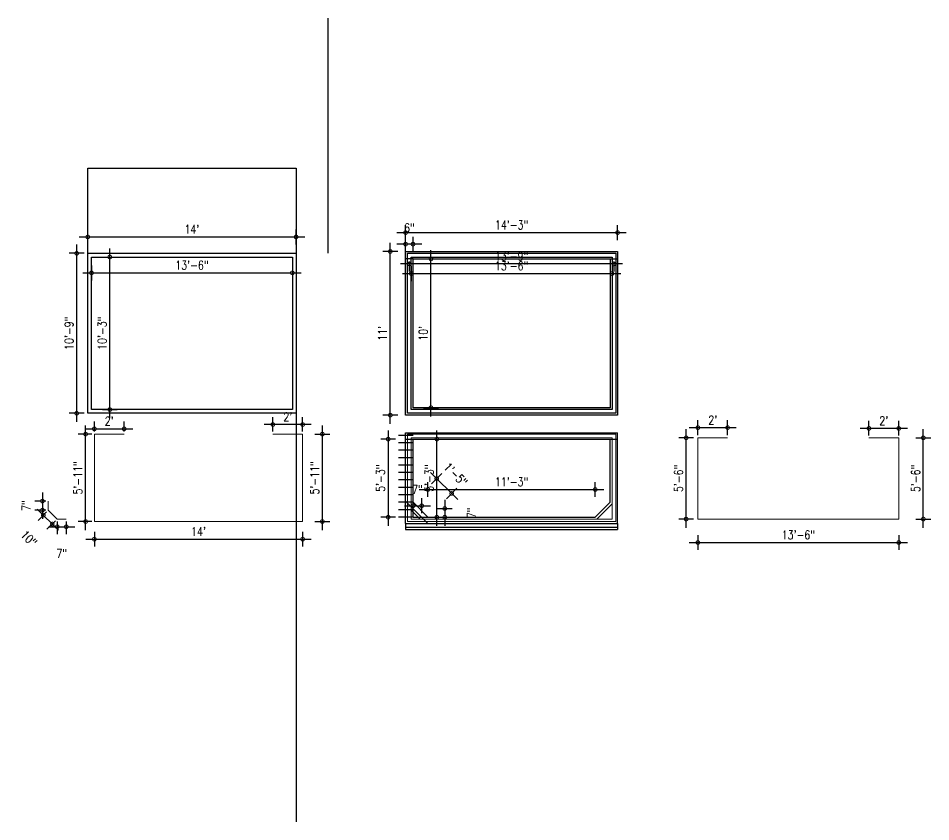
# Model space of a CAD drawing. Header units: inches. Extents: x -5000150 to -4989519, y -3262115 to -3259800.
# Drawn here: x -4993593 to -4992857, y -3262115 to -3261468 of the extents above; entities that cross this region are included whole.
import ezdxf

# ---------------------------------------------------------------- set-up
doc = ezdxf.new("R2010")
doc.units = ezdxf.units.IN
doc.header["$LTSCALE"] = 2
doc.header["$MEASUREMENT"] = 0
doc.header["$PDMODE"] = 34
doc.layers.get('0').update_dxf_attribs({"linetype": 'CONTINUOUS'})
doc.layers.get('DEFPOINTS').update_dxf_attribs({"color": 141, "linetype": 'CONTINUOUS'})
doc.layers.add('window', color=4, linetype='CONTINUOUS', lineweight=13)
doc.styles.add('ROMANS', font='Romans.shx', dxfattribs={"width": 0.8})
doc.dimstyles.new('8 SCALE', dxfattribs={"dimscale": 0, "dimtxt": 7, "dimasz": 6, "dimexe": 6, "dimexo": 2, "dimgap": 2, "dimtad": 1, "dimdec": 0, "dimzin": 0, "dimdsep": 46, "dimlunit": 4, "dimtxsty": 'ROMANS', "dimblk": 'DOTSMALL', "dimcen": 0, "dimdle": 7, "dimclrd": 8, "dimclre": 8, "dimclrt": 3, "dimadec": 0, "dimazin": 0, "dimtfac": 1, "dimtdec": 0, "dimtofl": 0, "dimtmove": 2, "dimatfit": 3, "dimfxl": 6, "dimfxlon": 1, "dimtolj": 1, "dimtzin": 0, "dimarcsym": 0})

# ---------------------------------------------------------------- blocks, each defined once
blk = doc.blocks.new('_DOTSMALL')
at = {"color": 0, "linetype": 'ByBlock', "const_width": 0.5}
blk.add_lwpolyline([(-0.0625, 0, 1), (0.0625, 0, 1)], format="xyb", close=True, dxfattribs=at)
blk = doc.blocks.new('*D506')
at = {"color": 8, "lineweight": -2, "ltscale": 0.5, "transparency": 16777216}
for p, q in [((-4993294.68, -3261799.88), (-4993294.68, -3261876.88)), ((-4993288.68, -3261806.88), (-4993300.68, -3261806.88)), ((-4993288.68, -3261869.88), (-4993300.68, -3261869.88))]:
    blk.add_line(p, q, dxfattribs=at)
at = {"layer": 'DEFPOINTS', "color": 0, "ltscale": 0.5, "transparency": 16777216}
for p in [(-4993280.63, -3261806.88), (-4993294.68, -3261869.88), (-4993274.63, -3261869.88)]:
    blk.add_point(p, dxfattribs=at)
at = {"color": 8, "lineweight": -2, "ltscale": 0.5, "transparency": 16777216, "xscale": 6, "yscale": 6, "zscale": 6}
for p, rotation in [((-4993294.68, -3261806.88), 90), ((-4993294.68, -3261869.88), 270)]:
    blk.add_blockref('_DOTSMALL', p, dxfattribs=dict(at, rotation=rotation))
at = {"color": 3, "ltscale": 0.5, "transparency": 16777216, "insert": (-4993300.85, -3261838.38), "char_height": 7, "attachment_point": 5, "rotation": 90, "style": 'ROMANS'}
blk.add_mtext('\\A1;5\'-3"', dxfattribs=at)
blk = doc.blocks.new('*D498')
at = {"color": 8, "lineweight": -2, "ltscale": 0.5, "transparency": 16777216}
for p, q in [((-4993531.66, -3261800.88), (-4993531.66, -3261792.63)), ((-4993507.66, -3261800.88), (-4993507.66, -3261792.63)), ((-4993538.66, -3261798.63), (-4993500.66, -3261798.63))]:
    blk.add_line(p, q, dxfattribs=at)
at = {"layer": 'DEFPOINTS', "color": 0, "ltscale": 0.5, "transparency": 16777216}
for p in [(-4993531.66, -3261802.88), (-4993507.66, -3261798.63), (-4993507.66, -3261802.88)]:
    blk.add_point(p, dxfattribs=at)
at = {"color": 8, "lineweight": -2, "ltscale": 0.5, "transparency": 16777216, "xscale": 6, "yscale": 6, "zscale": 6, "rotation": 180}
blk.add_blockref('_DOTSMALL', (-4993531.66, -3261798.63), dxfattribs=at)
at = {"color": 8, "lineweight": -2, "ltscale": 0.5, "transparency": 16777216, "xscale": 6, "yscale": 6, "zscale": 6}
blk.add_blockref('_DOTSMALL', (-4993507.66, -3261798.63), dxfattribs=at)
at = {"color": 3, "ltscale": 0.5, "transparency": 16777216, "insert": (-4993519.66, -3261792.46), "char_height": 7, "attachment_point": 5, "style": 'ROMANS'}
blk.add_mtext("\\A1;2'", dxfattribs=at)
blk = doc.blocks.new('*D499')
at = {"color": 8, "lineweight": -2, "ltscale": 0.5, "transparency": 16777216}
for p, q in [((-4993538.7, -3261880.38), (-4993538.7, -3261795.88)), ((-4993533.66, -3261802.88), (-4993544.7, -3261802.88)), ((-4993533.66, -3261873.38), (-4993544.7, -3261873.38))]:
    blk.add_line(p, q, dxfattribs=at)
at = {"layer": 'DEFPOINTS', "color": 0, "ltscale": 0.5, "transparency": 16777216}
for p in [(-4993538.7, -3261802.88), (-4993531.66, -3261802.88), (-4993531.66, -3261873.38)]:
    blk.add_point(p, dxfattribs=at)
at = {"color": 8, "lineweight": -2, "ltscale": 0.5, "transparency": 16777216, "xscale": 6, "yscale": 6, "zscale": 6}
for p, rotation in [((-4993538.7, -3261802.88), 90), ((-4993538.7, -3261873.38), 270)]:
    blk.add_blockref('_DOTSMALL', p, dxfattribs=dict(at, rotation=rotation))
at = {"color": 3, "ltscale": 0.5, "transparency": 16777216, "insert": (-4993544.86, -3261838.13), "char_height": 7, "attachment_point": 5, "rotation": 90, "style": 'ROMANS'}
blk.add_mtext('\\A1;5\'-11"', dxfattribs=at)
blk = doc.blocks.new('*D500')
at = {"color": 8, "lineweight": -2, "ltscale": 0.5, "transparency": 16777216}
for p, q in [((-4993531.66, -3261881.63), (-4993531.66, -3261893.63)), ((-4993363.66, -3261881.63), (-4993363.66, -3261893.63)), ((-4993538.66, -3261887.63), (-4993356.66, -3261887.63))]:
    blk.add_line(p, q, dxfattribs=at)
at = {"layer": 'DEFPOINTS', "color": 0, "ltscale": 0.5, "transparency": 16777216}
for p in [(-4993531.66, -3261873.38), (-4993363.66, -3261873.38), (-4993363.66, -3261887.63)]:
    blk.add_point(p, dxfattribs=at)
at = {"color": 8, "lineweight": -2, "ltscale": 0.5, "transparency": 16777216, "xscale": 6, "yscale": 6, "zscale": 6, "rotation": 180}
blk.add_blockref('_DOTSMALL', (-4993531.66, -3261887.63), dxfattribs=at)
at = {"color": 8, "lineweight": -2, "ltscale": 0.5, "transparency": 16777216, "xscale": 6, "yscale": 6, "zscale": 6}
blk.add_blockref('_DOTSMALL', (-4993363.66, -3261887.63), dxfattribs=at)
at = {"color": 3, "ltscale": 0.5, "transparency": 16777216, "insert": (-4993447.66, -3261881.46), "char_height": 7, "attachment_point": 5, "style": 'ROMANS'}
blk.add_mtext("\\A1;14'", dxfattribs=at)
blk = doc.blocks.new('*D501')
at = {"color": 8, "lineweight": -2, "ltscale": 0.5, "transparency": 16777216}
for p, q in [((-4993347.77, -3261880.38), (-4993347.77, -3261795.88)), ((-4993353.77, -3261802.88), (-4993341.77, -3261802.88)), ((-4993353.77, -3261873.38), (-4993341.77, -3261873.38))]:
    blk.add_line(p, q, dxfattribs=at)
at = {"layer": 'DEFPOINTS', "color": 0, "ltscale": 0.5, "transparency": 16777216}
for p in [(-4993363.66, -3261802.88), (-4993347.77, -3261802.88), (-4993363.66, -3261873.38)]:
    blk.add_point(p, dxfattribs=at)
at = {"color": 8, "lineweight": -2, "ltscale": 0.5, "transparency": 16777216, "xscale": 6, "yscale": 6, "zscale": 6}
for p, rotation in [((-4993347.77, -3261802.88), 90), ((-4993347.77, -3261873.38), 270)]:
    blk.add_blockref('_DOTSMALL', p, dxfattribs=dict(at, rotation=rotation))
at = {"color": 3, "ltscale": 0.5, "transparency": 16777216, "insert": (-4993353.93, -3261838.13), "char_height": 7, "attachment_point": 5, "rotation": 90, "style": 'ROMANS'}
blk.add_mtext('\\A1;5\'-11"', dxfattribs=at)
blk = doc.blocks.new('*D502')
at = {"color": 8, "lineweight": -2, "ltscale": 0.5, "transparency": 16777216}
for p, q in [((-4993387.66, -3261800.88), (-4993387.66, -3261789.15)), ((-4993363.66, -3261800.88), (-4993363.66, -3261789.15)), ((-4993356.66, -3261795.15), (-4993394.66, -3261795.15))]:
    blk.add_line(p, q, dxfattribs=at)
at = {"layer": 'DEFPOINTS', "color": 0, "ltscale": 0.5, "transparency": 16777216}
for p in [(-4993387.66, -3261795.15), (-4993387.66, -3261802.88), (-4993363.66, -3261802.88)]:
    blk.add_point(p, dxfattribs=at)
at = {"color": 8, "lineweight": -2, "ltscale": 0.5, "transparency": 16777216, "xscale": 6, "yscale": 6, "zscale": 6, "rotation": 180}
blk.add_blockref('_DOTSMALL', (-4993387.66, -3261795.15), dxfattribs=at)
at = {"color": 8, "lineweight": -2, "ltscale": 0.5, "transparency": 16777216, "xscale": 6, "yscale": 6, "zscale": 6}
blk.add_blockref('_DOTSMALL', (-4993363.66, -3261795.15), dxfattribs=at)
at = {"color": 3, "ltscale": 0.5, "transparency": 16777216, "insert": (-4993375.66, -3261788.98), "char_height": 7, "attachment_point": 5, "style": 'ROMANS'}
blk.add_mtext("\\A1;2'", dxfattribs=at)
blk = doc.blocks.new('*D503')
at = {"color": 8, "lineweight": -2, "ltscale": 0.5, "transparency": 16777216}
for p, q in [((-4993573.55, -3261849.88), (-4993573.55, -3261871.21)), ((-4993570.8, -3261856.88), (-4993579.55, -3261856.88)), ((-4993570.8, -3261864.21), (-4993579.55, -3261864.21))]:
    blk.add_line(p, q, dxfattribs=at)
at = {"layer": 'DEFPOINTS', "color": 0, "ltscale": 0.5, "transparency": 16777216}
for p in [(-4993568.8, -3261856.88), (-4993573.55, -3261864.21), (-4993568.8, -3261864.21)]:
    blk.add_point(p, dxfattribs=at)
at = {"color": 8, "lineweight": -2, "ltscale": 0.5, "transparency": 16777216, "xscale": 6, "yscale": 6, "zscale": 6}
for p, rotation in [((-4993573.55, -3261856.88), 90), ((-4993573.55, -3261864.21), 270)]:
    blk.add_blockref('_DOTSMALL', p, dxfattribs=dict(at, rotation=rotation))
at = {"color": 3, "ltscale": 0.5, "transparency": 16777216, "insert": (-4993586.72, -3261860.55), "char_height": 7, "attachment_point": 5, "rotation": 90, "style": 'ROMANS'}
blk.add_mtext('\\A1;7"', dxfattribs=at)
blk = doc.blocks.new('*D504')
at = {"color": 8, "lineweight": -2, "ltscale": 0.5, "transparency": 16777216}
for p, q in [((-4993577.78, -3261863.29), (-4993560.71, -3261880.36)), ((-4993570.21, -3261865.62), (-4993577.07, -3261872.49)), ((-4993563.04, -3261872.8), (-4993569.9, -3261879.66))]:
    blk.add_line(p, q, dxfattribs=at)
at = {"layer": 'DEFPOINTS', "color": 0, "ltscale": 0.5, "transparency": 16777216}
for p in [(-4993568.8, -3261864.21), (-4993561.62, -3261871.38), (-4993565.66, -3261875.41)]:
    blk.add_point(p, dxfattribs=at)
at = {"color": 8, "lineweight": -2, "ltscale": 0.5, "transparency": 16777216, "xscale": 6, "yscale": 6, "zscale": 6}
for p, rotation in [((-4993572.83, -3261868.24), 135.0000000037203), ((-4993565.66, -3261875.41), 315.0000000037202)]:
    blk.add_blockref('_DOTSMALL', p, dxfattribs=dict(at, rotation=rotation))
at = {"color": 3, "ltscale": 0.5, "transparency": 16777216, "insert": (-4993584.45, -3261887.03), "char_height": 7, "attachment_point": 5, "rotation": 315, "style": 'ROMANS'}
blk.add_mtext('\\A1;10"', dxfattribs=at)
blk = doc.blocks.new('*D505')
at = {"color": 8, "lineweight": -2, "ltscale": 0.5, "transparency": 16777216}
for p, q in [((-4993568.62, -3261877.57), (-4993547.3, -3261877.57)), ((-4993561.62, -3261873.38), (-4993561.62, -3261883.57)), ((-4993554.3, -3261873.38), (-4993554.3, -3261883.57))]:
    blk.add_line(p, q, dxfattribs=at)
at = {"layer": 'DEFPOINTS', "color": 0, "ltscale": 0.5, "transparency": 16777216}
for p in [(-4993561.62, -3261871.38), (-4993554.3, -3261871.38), (-4993554.3, -3261877.57)]:
    blk.add_point(p, dxfattribs=at)
at = {"color": 8, "lineweight": -2, "ltscale": 0.5, "transparency": 16777216, "xscale": 6, "yscale": 6, "zscale": 6, "rotation": 180}
blk.add_blockref('_DOTSMALL', (-4993561.62, -3261877.57), dxfattribs=at)
at = {"color": 8, "lineweight": -2, "ltscale": 0.5, "transparency": 16777216, "xscale": 6, "yscale": 6, "zscale": 6}
blk.add_blockref('_DOTSMALL', (-4993554.3, -3261877.57), dxfattribs=at)
at = {"color": 3, "ltscale": 0.5, "transparency": 16777216, "insert": (-4993557.96, -3261899.07), "char_height": 7, "attachment_point": 5, "style": 'ROMANS'}
blk.add_mtext('\\A1;7"', dxfattribs=at)
blk = doc.blocks.new('*D507')
at = {"color": 8, "lineweight": -2, "ltscale": 0.5, "transparency": 16777216}
for p, q in [((-4992863.05, -3261878.38), (-4992863.05, -3261798.88)), ((-4992869.05, -3261805.88), (-4992857.05, -3261805.88)), ((-4992869.05, -3261871.38), (-4992857.05, -3261871.38))]:
    blk.add_line(p, q, dxfattribs=at)
at = {"layer": 'DEFPOINTS', "color": 0, "ltscale": 0.5, "transparency": 16777216}
for p in [(-4992882.87, -3261805.88), (-4992863.05, -3261805.88), (-4992882.87, -3261871.38)]:
    blk.add_point(p, dxfattribs=at)
at = {"color": 8, "lineweight": -2, "ltscale": 0.5, "transparency": 16777216, "xscale": 6, "yscale": 6, "zscale": 6}
for p, rotation in [((-4992863.05, -3261805.88), 90), ((-4992863.05, -3261871.38), 270)]:
    blk.add_blockref('_DOTSMALL', p, dxfattribs=dict(at, rotation=rotation))
at = {"color": 3, "ltscale": 0.5, "transparency": 16777216, "insert": (-4992869.22, -3261838.63), "char_height": 7, "attachment_point": 5, "rotation": 90, "style": 'ROMANS'}
blk.add_mtext('\\A1;5\'-6"', dxfattribs=at)
blk = doc.blocks.new('*D508')
at = {"color": 8, "lineweight": -2, "ltscale": 0.5, "transparency": 16777216}
for p, q in [((-4992906.87, -3261803.88), (-4992906.87, -3261792.26)), ((-4992882.87, -3261803.88), (-4992882.87, -3261792.26)), ((-4992875.87, -3261798.26), (-4992913.87, -3261798.26))]:
    blk.add_line(p, q, dxfattribs=at)
at = {"layer": 'DEFPOINTS', "color": 0, "ltscale": 0.5, "transparency": 16777216}
for p in [(-4992906.87, -3261798.26), (-4992906.87, -3261805.88), (-4992882.87, -3261805.88)]:
    blk.add_point(p, dxfattribs=at)
at = {"color": 8, "lineweight": -2, "ltscale": 0.5, "transparency": 16777216, "xscale": 6, "yscale": 6, "zscale": 6, "rotation": 180}
blk.add_blockref('_DOTSMALL', (-4992906.87, -3261798.26), dxfattribs=at)
at = {"color": 8, "lineweight": -2, "ltscale": 0.5, "transparency": 16777216, "xscale": 6, "yscale": 6, "zscale": 6}
blk.add_blockref('_DOTSMALL', (-4992882.87, -3261798.26), dxfattribs=at)
at = {"color": 3, "ltscale": 0.5, "transparency": 16777216, "insert": (-4992894.87, -3261792.1), "char_height": 7, "attachment_point": 5, "style": 'ROMANS'}
blk.add_mtext("\\A1;2'", dxfattribs=at)
blk = doc.blocks.new('*D509')
at = {"color": 8, "lineweight": -2, "ltscale": 0.5, "transparency": 16777216}
for p, q in [((-4993044.87, -3261884.3), (-4993044.87, -3261896.3)), ((-4992882.87, -3261884.3), (-4992882.87, -3261896.3)), ((-4993051.87, -3261890.3), (-4992875.87, -3261890.3))]:
    blk.add_line(p, q, dxfattribs=at)
at = {"layer": 'DEFPOINTS', "color": 0, "ltscale": 0.5, "transparency": 16777216}
for p in [(-4993044.87, -3261871.38), (-4992882.87, -3261871.38), (-4992882.87, -3261890.3)]:
    blk.add_point(p, dxfattribs=at)
at = {"color": 8, "lineweight": -2, "ltscale": 0.5, "transparency": 16777216, "xscale": 6, "yscale": 6, "zscale": 6, "rotation": 180}
blk.add_blockref('_DOTSMALL', (-4993044.87, -3261890.3), dxfattribs=at)
at = {"color": 8, "lineweight": -2, "ltscale": 0.5, "transparency": 16777216, "xscale": 6, "yscale": 6, "zscale": 6}
blk.add_blockref('_DOTSMALL', (-4992882.87, -3261890.3), dxfattribs=at)
at = {"color": 3, "ltscale": 0.5, "transparency": 16777216, "insert": (-4992963.87, -3261884.14), "char_height": 7, "attachment_point": 5, "style": 'ROMANS'}
blk.add_mtext('\\A1;13\'-6"', dxfattribs=at)
blk = doc.blocks.new('*D510')
at = {"color": 8, "lineweight": -2, "ltscale": 0.5, "transparency": 16777216}
for p, q in [((-4993054.35, -3261878.38), (-4993054.35, -3261798.88)), ((-4993048.35, -3261805.88), (-4993060.35, -3261805.88)), ((-4993048.35, -3261871.38), (-4993060.35, -3261871.38))]:
    blk.add_line(p, q, dxfattribs=at)
at = {"layer": 'DEFPOINTS', "color": 0, "ltscale": 0.5, "transparency": 16777216}
for p in [(-4993054.35, -3261805.88), (-4993044.87, -3261805.88), (-4993044.87, -3261871.38)]:
    blk.add_point(p, dxfattribs=at)
at = {"color": 8, "lineweight": -2, "ltscale": 0.5, "transparency": 16777216, "xscale": 6, "yscale": 6, "zscale": 6}
for p, rotation in [((-4993054.35, -3261805.88), 90), ((-4993054.35, -3261871.38), 270)]:
    blk.add_blockref('_DOTSMALL', p, dxfattribs=dict(at, rotation=rotation))
at = {"color": 3, "ltscale": 0.5, "transparency": 16777216, "insert": (-4993060.52, -3261838.63), "char_height": 7, "attachment_point": 5, "rotation": 90, "style": 'ROMANS'}
blk.add_mtext('\\A1;5\'-6"', dxfattribs=at)
blk = doc.blocks.new('*D511')
at = {"color": 8, "lineweight": -2, "ltscale": 0.5, "transparency": 16777216}
for p, q in [((-4993051.87, -3261797.67), (-4993013.87, -3261797.67)), ((-4993044.87, -3261803.67), (-4993044.87, -3261791.67)), ((-4993020.87, -3261803.67), (-4993020.87, -3261791.67))]:
    blk.add_line(p, q, dxfattribs=at)
at = {"layer": 'DEFPOINTS', "color": 0, "ltscale": 0.5, "transparency": 16777216}
for p in [(-4993020.87, -3261797.67), (-4993044.87, -3261805.88), (-4993020.87, -3261805.88)]:
    blk.add_point(p, dxfattribs=at)
at = {"color": 8, "lineweight": -2, "ltscale": 0.5, "transparency": 16777216, "xscale": 6, "yscale": 6, "zscale": 6, "rotation": 180}
blk.add_blockref('_DOTSMALL', (-4993044.87, -3261797.67), dxfattribs=at)
at = {"color": 8, "lineweight": -2, "ltscale": 0.5, "transparency": 16777216, "xscale": 6, "yscale": 6, "zscale": 6}
blk.add_blockref('_DOTSMALL', (-4993020.87, -3261797.67), dxfattribs=at)
at = {"color": 3, "ltscale": 0.5, "transparency": 16777216, "insert": (-4993032.87, -3261791.51), "char_height": 7, "attachment_point": 5, "style": 'ROMANS'}
blk.add_mtext("\\A1;2'", dxfattribs=at)
blk = doc.blocks.new('*D512')
at = {"color": 8, "lineweight": -2, "ltscale": 0.5, "transparency": 16777216}
for p, q in [((-4993280.63, -3261646.42), (-4993280.63, -3261634.42)), ((-4993109.63, -3261646.42), (-4993109.63, -3261634.42)), ((-4993287.63, -3261640.42), (-4993102.63, -3261640.42))]:
    blk.add_line(p, q, dxfattribs=at)
at = {"layer": 'DEFPOINTS', "color": 0, "ltscale": 0.5, "transparency": 16777216}
for p in [(-4993109.63, -3261640.42), (-4993280.63, -3261655.6), (-4993109.63, -3261655.6)]:
    blk.add_point(p, dxfattribs=at)
at = {"color": 8, "lineweight": -2, "ltscale": 0.5, "transparency": 16777216, "xscale": 6, "yscale": 6, "zscale": 6, "rotation": 180}
blk.add_blockref('_DOTSMALL', (-4993280.63, -3261640.42), dxfattribs=at)
at = {"color": 8, "lineweight": -2, "ltscale": 0.5, "transparency": 16777216, "xscale": 6, "yscale": 6, "zscale": 6}
blk.add_blockref('_DOTSMALL', (-4993109.63, -3261640.42), dxfattribs=at)
at = {"color": 3, "ltscale": 0.5, "transparency": 16777216, "insert": (-4993195.13, -3261634.26), "char_height": 7, "attachment_point": 5, "style": 'ROMANS'}
blk.add_mtext('\\A1;14\'-3"', dxfattribs=at)
blk = doc.blocks.new('*D513')
at = {"color": 8, "lineweight": -2, "ltscale": 0.5, "transparency": 16777216}
for p, q in [((-4993276.13, -3261667.44), (-4993276.13, -3261679.44)), ((-4993114.13, -3261667.44), (-4993114.13, -3261679.44)), ((-4993283.13, -3261673.44), (-4993107.13, -3261673.44))]:
    blk.add_line(p, q, dxfattribs=at)
at = {"layer": 'DEFPOINTS', "color": 0, "ltscale": 0.5, "transparency": 16777216}
for p in [(-4993276.13, -3261661.6), (-4993114.13, -3261661.6), (-4993114.13, -3261673.44)]:
    blk.add_point(p, dxfattribs=at)
at = {"color": 8, "lineweight": -2, "ltscale": 0.5, "transparency": 16777216, "xscale": 6, "yscale": 6, "zscale": 6, "rotation": 180}
blk.add_blockref('_DOTSMALL', (-4993276.13, -3261673.44), dxfattribs=at)
at = {"color": 8, "lineweight": -2, "ltscale": 0.5, "transparency": 16777216, "xscale": 6, "yscale": 6, "zscale": 6}
blk.add_blockref('_DOTSMALL', (-4993114.13, -3261673.44), dxfattribs=at)
at = {"color": 3, "ltscale": 0.5, "transparency": 16777216, "insert": (-4993195.13, -3261667.27), "char_height": 7, "attachment_point": 5, "style": 'ROMANS'}
blk.add_mtext('\\A1;13\'-6"', dxfattribs=at)
blk = doc.blocks.new('*D514')
at = {"color": 8, "lineweight": -2, "ltscale": 0.5, "transparency": 16777216}
for p, q in [((-4993260.16, -3261788.6), (-4993260.16, -3261654.6)), ((-4993266.16, -3261661.6), (-4993254.16, -3261661.6)), ((-4993266.16, -3261781.6), (-4993254.16, -3261781.6))]:
    blk.add_line(p, q, dxfattribs=at)
at = {"layer": 'DEFPOINTS', "color": 0, "ltscale": 0.5, "transparency": 16777216}
for p in [(-4993274.63, -3261661.6), (-4993260.16, -3261661.6), (-4993274.63, -3261781.6)]:
    blk.add_point(p, dxfattribs=at)
at = {"color": 8, "lineweight": -2, "ltscale": 0.5, "transparency": 16777216, "xscale": 6, "yscale": 6, "zscale": 6}
for p, rotation in [((-4993260.16, -3261661.6), 90), ((-4993260.16, -3261781.6), 270)]:
    blk.add_blockref('_DOTSMALL', p, dxfattribs=dict(at, rotation=rotation))
at = {"color": 3, "ltscale": 0.5, "transparency": 16777216, "insert": (-4993266.33, -3261721.6), "char_height": 7, "attachment_point": 5, "rotation": 90, "style": 'ROMANS'}
blk.add_mtext("\\A1;10'", dxfattribs=at)
blk = doc.blocks.new('*D515')
at = {"color": 8, "lineweight": -2, "ltscale": 0.5, "transparency": 16777216}
for p, q in [((-4993292.97, -3261794.6), (-4993292.97, -3261648.6)), ((-4993286.97, -3261655.6), (-4993298.97, -3261655.6)), ((-4993286.97, -3261787.6), (-4993298.97, -3261787.6))]:
    blk.add_line(p, q, dxfattribs=at)
at = {"layer": 'DEFPOINTS', "color": 0, "ltscale": 0.5, "transparency": 16777216}
for p in [(-4993292.97, -3261655.6), (-4993280.63, -3261655.6), (-4993280.63, -3261787.6)]:
    blk.add_point(p, dxfattribs=at)
at = {"color": 8, "lineweight": -2, "ltscale": 0.5, "transparency": 16777216, "xscale": 6, "yscale": 6, "zscale": 6}
for p, rotation in [((-4993292.97, -3261655.6), 90), ((-4993292.97, -3261787.6), 270)]:
    blk.add_blockref('_DOTSMALL', p, dxfattribs=dict(at, rotation=rotation))
at = {"color": 3, "ltscale": 0.5, "transparency": 16777216, "insert": (-4993299.13, -3261721.6), "char_height": 7, "attachment_point": 5, "rotation": 90, "style": 'ROMANS'}
blk.add_mtext("\\A1;11'", dxfattribs=at)
blk = doc.blocks.new('*D516')
at = {"color": 8, "lineweight": -2, "ltscale": 0.5, "transparency": 16777216}
for p, q in [((-4993255.38, -3261876.88), (-4993255.38, -3261799.88)), ((-4993261.38, -3261806.88), (-4993249.38, -3261806.88)), ((-4993261.38, -3261869.88), (-4993249.38, -3261869.88))]:
    blk.add_line(p, q, dxfattribs=at)
at = {"layer": 'DEFPOINTS', "color": 0, "ltscale": 0.5, "transparency": 16777216}
for p in [(-4993274.63, -3261806.88), (-4993255.38, -3261806.88), (-4993274.63, -3261869.88)]:
    blk.add_point(p, dxfattribs=at)
at = {"color": 8, "lineweight": -2, "ltscale": 0.5, "transparency": 16777216, "xscale": 6, "yscale": 6, "zscale": 6}
for p, rotation in [((-4993255.38, -3261806.88), 90), ((-4993255.38, -3261869.88), 270)]:
    blk.add_blockref('_DOTSMALL', p, dxfattribs=dict(at, rotation=rotation))
at = {"color": 3, "ltscale": 0.5, "transparency": 16777216, "insert": (-4993261.54, -3261838.38), "char_height": 7, "attachment_point": 5, "rotation": 90, "style": 'ROMANS'}
blk.add_mtext('\\A1;5\'-3"', dxfattribs=at)
blk = doc.blocks.new('*D518')
at = {"color": 8, "lineweight": -2, "ltscale": 0.5, "transparency": 16777216}
for p, q in [((-4993536.96, -3261649.9), (-4993536.96, -3261637.9)), ((-4993368.96, -3261649.9), (-4993368.96, -3261637.9)), ((-4993543.96, -3261643.9), (-4993361.96, -3261643.9))]:
    blk.add_line(p, q, dxfattribs=at)
at = {"layer": 'DEFPOINTS', "color": 0, "ltscale": 0.5, "transparency": 16777216}
for p in [(-4993368.96, -3261643.9), (-4993536.96, -3261657.1), (-4993368.96, -3261657.1)]:
    blk.add_point(p, dxfattribs=at)
at = {"color": 8, "lineweight": -2, "ltscale": 0.5, "transparency": 16777216, "xscale": 6, "yscale": 6, "zscale": 6, "rotation": 180}
blk.add_blockref('_DOTSMALL', (-4993536.96, -3261643.9), dxfattribs=at)
at = {"color": 8, "lineweight": -2, "ltscale": 0.5, "transparency": 16777216, "xscale": 6, "yscale": 6, "zscale": 6}
blk.add_blockref('_DOTSMALL', (-4993368.96, -3261643.9), dxfattribs=at)
at = {"color": 3, "ltscale": 0.5, "transparency": 16777216, "insert": (-4993452.96, -3261637.73), "char_height": 7, "attachment_point": 5, "style": 'ROMANS'}
blk.add_mtext("\\A1;14'", dxfattribs=at)
blk = doc.blocks.new('*D519')
at = {"color": 8, "lineweight": -2, "ltscale": 0.5, "transparency": 16777216}
for p, q in [((-4993519.2, -3261790.1), (-4993519.2, -3261653.1)), ((-4993525.2, -3261660.1), (-4993513.2, -3261660.1)), ((-4993525.2, -3261783.1), (-4993513.2, -3261783.1))]:
    blk.add_line(p, q, dxfattribs=at)
at = {"layer": 'DEFPOINTS', "color": 0, "ltscale": 0.5, "transparency": 16777216}
for p in [(-4993533.96, -3261660.1), (-4993519.2, -3261660.1), (-4993533.96, -3261783.1)]:
    blk.add_point(p, dxfattribs=at)
at = {"color": 8, "lineweight": -2, "ltscale": 0.5, "transparency": 16777216, "xscale": 6, "yscale": 6, "zscale": 6}
for p, rotation in [((-4993519.2, -3261660.1), 90), ((-4993519.2, -3261783.1), 270)]:
    blk.add_blockref('_DOTSMALL', p, dxfattribs=dict(at, rotation=rotation))
at = {"color": 3, "ltscale": 0.5, "transparency": 16777216, "insert": (-4993525.37, -3261721.6), "char_height": 7, "attachment_point": 5, "rotation": 90, "style": 'ROMANS'}
blk.add_mtext('\\A1;10\'-3"', dxfattribs=at)
blk = doc.blocks.new('*D520')
at = {"color": 8, "lineweight": -2, "ltscale": 0.5, "transparency": 16777216}
for p, q in [((-4993533.96, -3261666.88), (-4993533.96, -3261678.88)), ((-4993371.96, -3261666.88), (-4993371.96, -3261678.88)), ((-4993540.96, -3261672.88), (-4993364.96, -3261672.88))]:
    blk.add_line(p, q, dxfattribs=at)
at = {"layer": 'DEFPOINTS', "color": 0, "ltscale": 0.5, "transparency": 16777216}
for p in [(-4993533.96, -3261660.1), (-4993371.96, -3261660.1), (-4993371.96, -3261672.88)]:
    blk.add_point(p, dxfattribs=at)
at = {"color": 8, "lineweight": -2, "ltscale": 0.5, "transparency": 16777216, "xscale": 6, "yscale": 6, "zscale": 6, "rotation": 180}
blk.add_blockref('_DOTSMALL', (-4993533.96, -3261672.88), dxfattribs=at)
at = {"color": 8, "lineweight": -2, "ltscale": 0.5, "transparency": 16777216, "xscale": 6, "yscale": 6, "zscale": 6}
blk.add_blockref('_DOTSMALL', (-4993371.96, -3261672.88), dxfattribs=at)
at = {"color": 3, "ltscale": 0.5, "transparency": 16777216, "insert": (-4993452.96, -3261666.71), "char_height": 7, "attachment_point": 5, "style": 'ROMANS'}
blk.add_mtext('\\A1;13\'-6"', dxfattribs=at)
blk = doc.blocks.new('*D521')
at = {"color": 8, "lineweight": -2, "ltscale": 0.5, "transparency": 16777216}
for p, q in [((-4993545.9, -3261793.1), (-4993545.9, -3261650.1)), ((-4993539.9, -3261657.1), (-4993551.9, -3261657.1)), ((-4993539.9, -3261786.1), (-4993551.9, -3261786.1))]:
    blk.add_line(p, q, dxfattribs=at)
at = {"layer": 'DEFPOINTS', "color": 0, "ltscale": 0.5, "transparency": 16777216}
for p in [(-4993545.9, -3261657.1), (-4993536.96, -3261657.1), (-4993536.96, -3261786.1)]:
    blk.add_point(p, dxfattribs=at)
at = {"color": 8, "lineweight": -2, "ltscale": 0.5, "transparency": 16777216, "xscale": 6, "yscale": 6, "zscale": 6}
for p, rotation in [((-4993545.9, -3261657.1), 90), ((-4993545.9, -3261786.1), 270)]:
    blk.add_blockref('_DOTSMALL', p, dxfattribs=dict(at, rotation=rotation))
at = {"color": 3, "ltscale": 0.5, "transparency": 16777216, "insert": (-4993552.06, -3261721.6), "char_height": 7, "attachment_point": 5, "rotation": 90, "style": 'ROMANS'}
blk.add_mtext('\\A1;10\'-9"', dxfattribs=at)
blk = doc.blocks.new('*D522')
at = {"color": 8, "lineweight": -2, "ltscale": 0.5, "transparency": 16777216}
for p, q in [((-4993249.05, -3261855.88), (-4993249.05, -3261876.88)), ((-4993255.05, -3261862.88), (-4993243.05, -3261862.88)), ((-4993255.05, -3261869.88), (-4993243.05, -3261869.88))]:
    blk.add_line(p, q, dxfattribs=at)
at = {"layer": 'DEFPOINTS', "color": 0, "ltscale": 0.5, "transparency": 16777216}
for p in [(-4993274.63, -3261862.88), (-4993274.63, -3261869.88), (-4993249.05, -3261869.88)]:
    blk.add_point(p, dxfattribs=at)
at = {"color": 8, "lineweight": -2, "ltscale": 0.5, "transparency": 16777216, "xscale": 6, "yscale": 6, "zscale": 6}
for p, rotation in [((-4993249.05, -3261862.88), 90), ((-4993249.05, -3261869.88), 270)]:
    blk.add_blockref('_DOTSMALL', p, dxfattribs=dict(at, rotation=rotation))
at = {"color": 3, "ltscale": 0.5, "transparency": 16777216, "insert": (-4993227.55, -3261866.38), "char_height": 7, "attachment_point": 5, "rotation": 90, "style": 'ROMANS'}
blk.add_mtext('\\A1;7"', dxfattribs=at)
blk = doc.blocks.new('*D517')
at = {"color": 8, "lineweight": -2, "ltscale": 0.5, "transparency": 16777216}
for p, q in [((-4993274.63, -3261866.63), (-4993274.63, -3261854.63)), ((-4993267.63, -3261866.63), (-4993267.63, -3261854.63)), ((-4993281.63, -3261860.63), (-4993260.63, -3261860.63))]:
    blk.add_line(p, q, dxfattribs=at)
at = {"layer": 'DEFPOINTS', "color": 0, "ltscale": 0.5, "transparency": 16777216}
for p in [(-4993267.63, -3261860.63), (-4993274.63, -3261869.88), (-4993267.63, -3261869.88)]:
    blk.add_point(p, dxfattribs=at)
at = {"color": 8, "lineweight": -2, "ltscale": 0.5, "transparency": 16777216, "xscale": 6, "yscale": 6, "zscale": 6, "rotation": 180}
blk.add_blockref('_DOTSMALL', (-4993274.63, -3261860.63), dxfattribs=at)
at = {"color": 8, "lineweight": -2, "ltscale": 0.5, "transparency": 16777216, "xscale": 6, "yscale": 6, "zscale": 6}
blk.add_blockref('_DOTSMALL', (-4993267.63, -3261860.63), dxfattribs=at)
at = {"color": 3, "ltscale": 0.5, "transparency": 16777216, "insert": (-4993271.13, -3261847.47), "char_height": 7, "attachment_point": 5, "style": 'ROMANS'}
blk.add_mtext('\\A1;7"', dxfattribs=at)
blk = doc.blocks.new('*D523')
at = {"color": 8, "lineweight": -2, "ltscale": 0.5, "transparency": 16777216}
for p, q in [((-4993262.63, -3261853.56), (-4993262.63, -3261841.56)), ((-4993127.63, -3261853.56), (-4993127.63, -3261841.56)), ((-4993269.63, -3261847.56), (-4993120.63, -3261847.56))]:
    blk.add_line(p, q, dxfattribs=at)
at = {"layer": 'DEFPOINTS', "color": 0, "ltscale": 0.5, "transparency": 16777216}
for p in [(-4993127.63, -3261847.56), (-4993262.63, -3261869.88), (-4993127.63, -3261869.88)]:
    blk.add_point(p, dxfattribs=at)
at = {"color": 8, "lineweight": -2, "ltscale": 0.5, "transparency": 16777216, "xscale": 6, "yscale": 6, "zscale": 6, "rotation": 180}
blk.add_blockref('_DOTSMALL', (-4993262.63, -3261847.56), dxfattribs=at)
at = {"color": 8, "lineweight": -2, "ltscale": 0.5, "transparency": 16777216, "xscale": 6, "yscale": 6, "zscale": 6}
blk.add_blockref('_DOTSMALL', (-4993127.63, -3261847.56), dxfattribs=at)
at = {"color": 3, "ltscale": 0.5, "transparency": 16777216, "insert": (-4993195.13, -3261841.39), "char_height": 7, "attachment_point": 5, "style": 'ROMANS'}
blk.add_mtext('\\A1;11\'-3"', dxfattribs=at)
blk = doc.blocks.new('*D524')
at = {"color": 8, "lineweight": -2, "ltscale": 0.5, "transparency": 16777216}
for p, q in [((-4993277.63, -3261663.6), (-4993277.63, -3261671.69)), ((-4993112.63, -3261663.6), (-4993112.63, -3261671.69)), ((-4993105.63, -3261665.69), (-4993284.63, -3261665.69))]:
    blk.add_line(p, q, dxfattribs=at)
at = {"layer": 'DEFPOINTS', "color": 0, "ltscale": 0.5, "transparency": 16777216}
for p in [(-4993277.63, -3261661.6), (-4993112.63, -3261661.6), (-4993277.63, -3261665.69)]:
    blk.add_point(p, dxfattribs=at)
at = {"color": 8, "lineweight": -2, "ltscale": 0.5, "transparency": 16777216, "xscale": 6, "yscale": 6, "zscale": 6, "rotation": 180}
blk.add_blockref('_DOTSMALL', (-4993277.63, -3261665.69), dxfattribs=at)
at = {"color": 8, "lineweight": -2, "ltscale": 0.5, "transparency": 16777216, "xscale": 6, "yscale": 6, "zscale": 6}
blk.add_blockref('_DOTSMALL', (-4993112.63, -3261665.69), dxfattribs=at)
at = {"color": 3, "ltscale": 0.5, "transparency": 16777216, "insert": (-4993195.13, -3261659.52), "char_height": 7, "attachment_point": 5, "style": 'ROMANS'}
blk.add_mtext('\\A1;13\'-9"', dxfattribs=at)
blk = doc.blocks.new('*D525')
at = {"color": 8, "lineweight": -2, "ltscale": 0.5, "transparency": 16777216}
for p, q in [((-4993260.45, -3261833.8), (-4993238.55, -3261855.7)), ((-4993259.75, -3261843), (-4993251.26, -3261834.51)), ((-4993247.75, -3261855), (-4993239.26, -3261846.51))]:
    blk.add_line(p, q, dxfattribs=at)
at = {"layer": 'DEFPOINTS', "color": 0, "ltscale": 0.5, "transparency": 16777216}
for p in [(-4993243.5, -3261850.75), (-4993274.63, -3261857.88), (-4993262.63, -3261869.88)]:
    blk.add_point(p, dxfattribs=at)
at = {"color": 8, "lineweight": -2, "ltscale": 0.5, "transparency": 16777216, "xscale": 6, "yscale": 6, "zscale": 6}
for p, rotation in [((-4993255.5, -3261838.75), 135), ((-4993243.5, -3261850.75), 315)]:
    blk.add_blockref('_DOTSMALL', p, dxfattribs=dict(at, rotation=rotation))
at = {"color": 3, "ltscale": 0.5, "transparency": 16777216, "insert": (-4993240.19, -3261835.44), "char_height": 7, "attachment_point": 5, "rotation": 315, "style": 'ROMANS'}
blk.add_mtext('\\A1;1\'-5"', dxfattribs=at)
blk = doc.blocks.new('*D526')
at = {"color": 8, "lineweight": -2, "ltscale": 0.5, "transparency": 16777216}
for p, q in [((-4993267.63, -3261649.69), (-4993287.63, -3261649.69)), ((-4993280.63, -3261655.69), (-4993280.63, -3261643.69)), ((-4993274.63, -3261655.69), (-4993274.63, -3261643.69))]:
    blk.add_line(p, q, dxfattribs=at)
at = {"layer": 'DEFPOINTS', "color": 0, "ltscale": 0.5, "transparency": 16777216}
for p in [(-4993280.63, -3261649.69), (-4993280.63, -3261661.6), (-4993274.63, -3261661.6)]:
    blk.add_point(p, dxfattribs=at)
at = {"color": 8, "lineweight": -2, "ltscale": 0.5, "transparency": 16777216, "xscale": 6, "yscale": 6, "zscale": 6, "rotation": 180}
blk.add_blockref('_DOTSMALL', (-4993280.63, -3261649.69), dxfattribs=at)
at = {"color": 8, "lineweight": -2, "ltscale": 0.5, "transparency": 16777216, "xscale": 6, "yscale": 6, "zscale": 6}
blk.add_blockref('_DOTSMALL', (-4993274.63, -3261649.69), dxfattribs=at)
at = {"color": 3, "ltscale": 0.5, "transparency": 16777216, "insert": (-4993277.63, -3261636.53), "char_height": 7, "attachment_point": 5, "style": 'ROMANS'}
blk.add_mtext('\\A1;6"', dxfattribs=at)

msp = doc.modelspace()

# ---------------------------------------------------------------- linework, layer by layer
at = {"ltscale": 0.5}
for p, q in [((-4993342.96, -3261657.1), (-4993342.96, -3261467.55)), ((-4993536.96, -3261657.1), (-4993536.96, -3261588.35)), ((-4993536.96, -3261588.35), (-4993368.96, -3261588.35)), ((-4993368.96, -3261588.35), (-4993368.96, -3262115.45)), ((-4993274.63, -3261661.6), (-4993280.63, -3261661.6)), ((-4993115.63, -3261661.6), (-4993109.63, -3261661.6)), ((-4993274.63, -3261803.88), (-4993286.35, -3261803.88)), ((-4993280.63, -3261874.88), (-4993280.63, -3261801.88)), ((-4993280.63, -3261801.88), (-4993109.63, -3261801.88)), ((-4993109.63, -3261874.88), (-4993109.63, -3261801.88)), ((-4993274.63, -3261809.88), (-4993286.35, -3261809.88)), ((-4993280.63, -3261806.88), (-4993109.63, -3261806.88)), ((-4993274.63, -3261869.88), (-4993274.63, -3261806.88)), ((-4993115.63, -3261857.88), (-4993115.63, -3261806.88)), ((-4993274.63, -3261815.88), (-4993286.35, -3261815.88)), ((-4993274.63, -3261821.88), (-4993286.35, -3261821.88)), ((-4993274.63, -3261827.88), (-4993286.35, -3261827.88)), ((-4993274.63, -3261833.88), (-4993286.35, -3261833.88)), ((-4993274.63, -3261839.88), (-4993286.35, -3261839.88)), ((-4993274.63, -3261845.88), (-4993286.35, -3261845.88)), ((-4993274.63, -3261851.88), (-4993286.35, -3261851.88)), ((-4993274.63, -3261857.88), (-4993286.35, -3261857.88)), ((-4993274.63, -3261863.88), (-4993286.35, -3261863.88)), ((-4993280.63, -3261874.88), (-4993280.63, -3261856.88)), ((-4993280.63, -3261856.88), (-4993262.63, -3261874.88)), ((-4993274.63, -3261857.88), (-4993262.63, -3261869.88)), ((-4993115.63, -3261857.88), (-4993127.63, -3261869.88)), ((-4993274.63, -3261869.88), (-4993286.35, -3261869.88)), ((-4993274.63, -3261869.88), (-4993127.63, -3261869.88)), ((-4993280.63, -3261874.88), (-4993109.63, -3261874.88)), ((-4993280.63, -3261874.88), (-4993280.63, -3261879.88)), ((-4993280.63, -3261874.88), (-4993262.63, -3261874.88)), ((-4993280.63, -3261877.88), (-4993109.63, -3261877.88)), ((-4993109.63, -3261874.88), (-4993109.63, -3261879.88)), ((-4993280.63, -3261879.88), (-4993109.63, -3261879.88))]:
    msp.add_line(p, q, dxfattribs=at)
for points in [[(-4993536.96, -3261657.1), (-4993368.96, -3261657.1), (-4993368.96, -3261786.1), (-4993536.96, -3261786.1)], [(-4993280.63, -3261655.6), (-4993109.63, -3261655.6), (-4993109.63, -3261787.6), (-4993280.63, -3261787.6)], [(-4993279.13, -3261657.1), (-4993111.13, -3261657.1), (-4993111.13, -3261786.1), (-4993279.13, -3261786.1)], [(-4993533.96, -3261660.1), (-4993371.96, -3261660.1), (-4993371.96, -3261783.1), (-4993533.96, -3261783.1)], [(-4993276.13, -3261660.1), (-4993114.13, -3261660.1), (-4993114.13, -3261783.1), (-4993276.13, -3261783.1)], [(-4993274.63, -3261661.6), (-4993115.63, -3261661.6), (-4993115.63, -3261781.6), (-4993274.63, -3261781.6)]]:
    msp.add_lwpolyline(points, close=True, dxfattribs=at)
at = {"layer": 'window'}
for p, q in [((-4993531.66, -3261873.38), (-4993531.66, -3261802.88)), ((-4993531.66, -3261802.88), (-4993507.66, -3261802.88)), ((-4993363.66, -3261802.88), (-4993387.66, -3261802.88)), ((-4993363.66, -3261873.38), (-4993363.66, -3261802.88)), ((-4993279.13, -3261873.38), (-4993279.13, -3261802.88)), ((-4993279.13, -3261802.88), (-4993111.13, -3261802.88)), ((-4993279.13, -3261802.88), (-4993255.13, -3261802.88)), ((-4993111.13, -3261802.88), (-4993135.13, -3261802.88)), ((-4993111.13, -3261873.38), (-4993111.13, -3261802.88)), ((-4993276.13, -3261871.38), (-4993276.13, -3261805.88)), ((-4993276.13, -3261805.88), (-4993114.13, -3261805.88)), ((-4993276.13, -3261805.88), (-4993252.13, -3261805.88)), ((-4993114.13, -3261805.88), (-4993138.13, -3261805.88)), ((-4993114.13, -3261871.38), (-4993114.13, -3261805.88)), ((-4993044.87, -3261871.38), (-4993044.87, -3261805.88)), ((-4993044.87, -3261805.88), (-4993020.87, -3261805.88)), ((-4992882.87, -3261805.88), (-4992906.87, -3261805.88)), ((-4992882.87, -3261871.38), (-4992882.87, -3261805.88)), ((-4993276.13, -3261871.38), (-4993114.13, -3261871.38)), ((-4993044.87, -3261871.38), (-4992882.87, -3261871.38)), ((-4993531.66, -3261873.38), (-4993363.66, -3261873.38)), ((-4993279.13, -3261873.38), (-4993111.13, -3261873.38))]:
    msp.add_line(p, q, dxfattribs=at)
for points in [[(-4993114.13, -3261846.88), (-4993114.13, -3261859.21), (-4993126.3, -3261871.38), (-4993138.63, -3261871.38)], [(-4993568.8, -3261856.88), (-4993568.8, -3261864.21), (-4993561.62, -3261871.38), (-4993554.3, -3261871.38)], [(-4993276.13, -3261856.88), (-4993276.13, -3261864.21), (-4993268.96, -3261871.38), (-4993261.63, -3261871.38)]]:
    msp.add_lwpolyline(points, dxfattribs=at)

# ---------------------------------------------------------------- dimensions: what is measured, and where the dimension line sits
at = {"ltscale": 0.5}
for base, p1, p2, picture, middle in [((-4993368.96, -3261643.9), (-4993536.96, -3261657.1), (-4993368.96, -3261657.1), '*D518', (-4993452.96, -3261637.73)), ((-4993109.63, -3261640.42), (-4993280.63, -3261655.6), (-4993109.63, -3261655.6), '*D512', (-4993195.13, -3261634.26)), ((-4993280.63, -3261649.69), (-4993274.63, -3261661.6), (-4993280.63, -3261661.6), '*D526', (-4993277.63, -3261636.53)), ((-4993277.63, -3261665.69), (-4993112.63, -3261661.6), (-4993277.63, -3261661.6), '*D524', (-4993195.13, -3261659.52)), ((-4993371.96, -3261672.88), (-4993533.96, -3261660.1), (-4993371.96, -3261660.1), '*D520', (-4993452.96, -3261666.71)), ((-4993114.13, -3261673.44), (-4993276.13, -3261661.6), (-4993114.13, -3261661.6), '*D513', (-4993195.13, -3261667.27)), ((-4993507.66, -3261798.63), (-4993531.66, -3261802.88), (-4993507.66, -3261802.88), '*D498', (-4993519.66, -3261792.46)), ((-4993387.66, -3261795.15), (-4993363.66, -3261802.88), (-4993387.66, -3261802.88), '*D502', (-4993375.66, -3261788.98)), ((-4993020.87, -3261797.67), (-4993044.87, -3261805.88), (-4993020.87, -3261805.88), '*D511', (-4993032.87, -3261791.51)), ((-4992906.87, -3261798.26), (-4992882.87, -3261805.88), (-4992906.87, -3261805.88), '*D508', (-4992894.87, -3261792.1)), ((-4993127.63, -3261847.56), (-4993262.63, -3261869.88), (-4993127.63, -3261869.88), '*D523', (-4993195.13, -3261841.39)), ((-4993267.63, -3261860.63), (-4993274.63, -3261869.88), (-4993267.63, -3261869.88), '*D517', (-4993271.13, -3261847.47)), ((-4993554.3, -3261877.57), (-4993561.62, -3261871.38), (-4993554.3, -3261871.38), '*D505', (-4993557.96, -3261899.07)), ((-4992882.87, -3261890.3), (-4993044.87, -3261871.38), (-4992882.87, -3261871.38), '*D509', (-4992963.87, -3261884.14)), ((-4993363.66, -3261887.63), (-4993531.66, -3261873.38), (-4993363.66, -3261873.38), '*D500', (-4993447.66, -3261881.46))]:
    dim = msp.add_linear_dim(base=base, p1=p1, p2=p2, dimstyle='8 SCALE', override={"dimscale": 1}, dxfattribs=at)
    dim.commit()
    dim.dimension.update_dxf_attribs({"geometry": picture, "text_midpoint": middle})
for base, p1, p2, picture, middle in [((-4993545.9, -3261657.1), (-4993536.96, -3261786.1), (-4993536.96, -3261657.1), '*D521', (-4993552.06, -3261721.6)), ((-4993292.97, -3261655.6), (-4993280.63, -3261787.6), (-4993280.63, -3261655.6), '*D515', (-4993299.13, -3261721.6)), ((-4993519.2, -3261660.1), (-4993533.96, -3261783.1), (-4993533.96, -3261660.1), '*D519', (-4993525.37, -3261721.6)), ((-4993260.16, -3261661.6), (-4993274.63, -3261781.6), (-4993274.63, -3261661.6), '*D514', (-4993266.33, -3261721.6)), ((-4993538.69772388, -3261802.88114823), (-4993531.66210033, -3261873.38114823), (-4993531.66210033, -3261802.88114823), '*D499', (-4993544.86439055, -3261838.13114823)), ((-4993347.76628691, -3261802.88114823), (-4993363.66210033, -3261873.38114823), (-4993363.66210033, -3261802.88114823), '*D501', (-4993353.93295358, -3261838.13114823)), ((-4993294.68, -3261869.88), (-4993280.63, -3261806.88), (-4993274.63, -3261869.88), '*D506', (-4993300.85, -3261838.38)), ((-4993255.38, -3261806.88), (-4993274.63, -3261869.88), (-4993274.63, -3261806.88), '*D516', (-4993261.54, -3261838.38)), ((-4993054.35400271, -3261805.88114823), (-4993044.87260165, -3261871.38114823), (-4993044.87260165, -3261805.88114823), '*D510', (-4993060.52066937, -3261838.63114823)), ((-4992863.05042062, -3261805.88114823), (-4992882.87260165, -3261871.38114823), (-4992882.87260165, -3261805.88114823), '*D507', (-4992869.21708728, -3261838.63114823)), ((-4993573.55, -3261864.21), (-4993568.8, -3261856.88), (-4993568.8, -3261864.21), '*D503', (-4993586.72, -3261860.55)), ((-4993249.05, -3261869.88), (-4993274.63, -3261862.88), (-4993274.63, -3261869.88), '*D522', (-4993227.55, -3261866.38))]:
    dim = msp.add_linear_dim(base=base, p1=p1, p2=p2, angle=90, dimstyle='8 SCALE', override={"dimscale": 1}, dxfattribs=at)
    dim.commit()
    dim.dimension.update_dxf_attribs({"geometry": picture, "text_midpoint": middle})
for p1, p2, distance, picture, middle in [((-4993274.63, -3261857.88), (-4993262.63, -3261869.88), 27.05, '*D525', (-4993240.19, -3261835.44)), ((-4993568.8, -3261864.21), (-4993561.62, -3261871.38), -5.7, '*D504', (-4993584.45, -3261887.03))]:
    dim = msp.add_aligned_dim(p1=p1, p2=p2, distance=distance, dimstyle='8 SCALE', override={"dimscale": 1}, dxfattribs=at)
    dim.commit()
    dim.dimension.update_dxf_attribs({"geometry": picture, "text_midpoint": middle})

doc.saveas('drawing.dxf')
